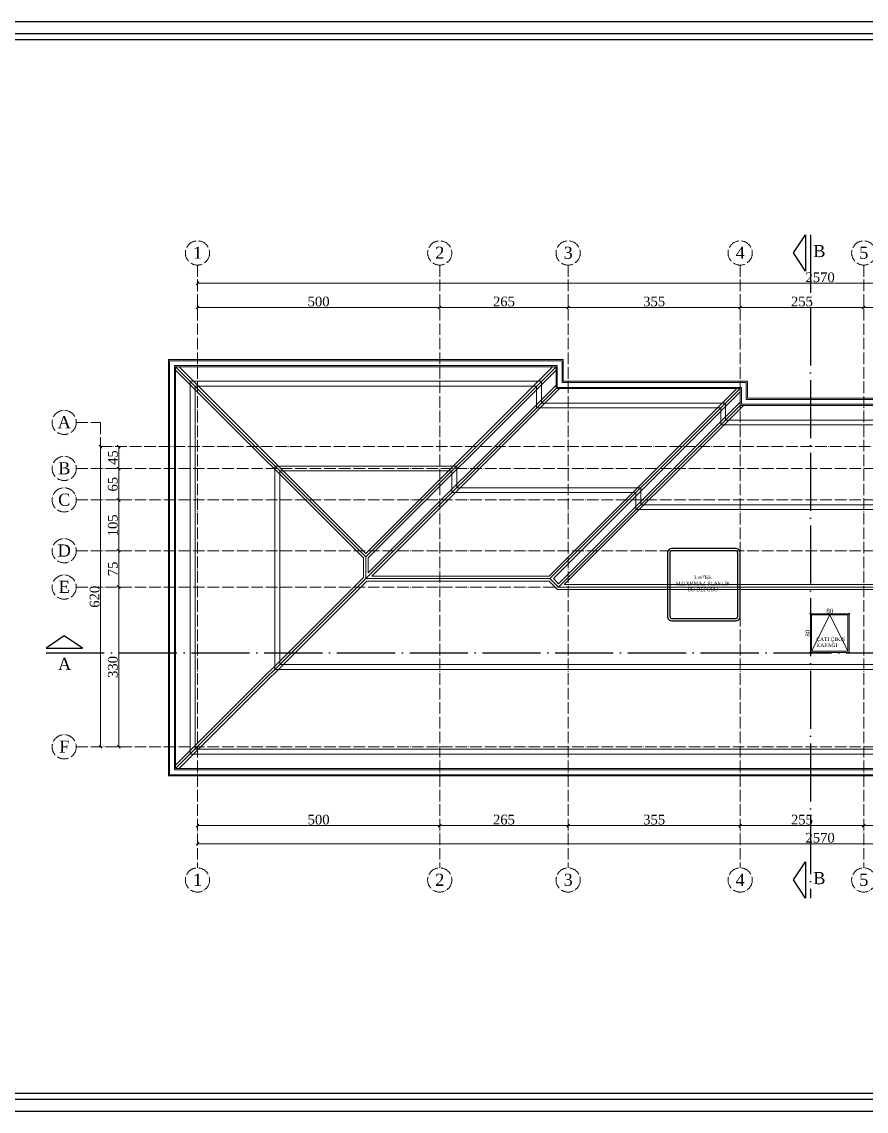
# Model space of a CAD drawing. Header units: centimetres. Extents: x -1107 to 35418, y 13584 to 18329.
# Drawn here: x 14940 to 16683, y 14837 to 17087 of the extents above; entities that cross this region are included whole.
import ezdxf

# ---------------------------------------------------------------- set-up
doc = ezdxf.new("R2010")
doc.units = ezdxf.units.CM
doc.linetypes.add('ACAD_ISO04W100', pattern=[30, 24, -3, 0, -3])
doc.layers.add('YLZ-AKS', color=7, linetype='ACAD_ISO04W100', lineweight=5, true_color=0x2e2f36)
for name, color, linetype, lineweight in [('YLZ-DUVAR', 151, 'Continuous', 20), ('YLZ-TEFRİŞ', 191, 'Continuous', 20), ('YLZ-ÇATI', 241, 'Continuous', 13), ('YLZ-ÖLÇÜ', 251, 'Continuous', 5)]:
    doc.layers.add(name, color=color, linetype=linetype, lineweight=lineweight)
for name, color, linetype in [('YLZ-Kesit Çizgisi', 10, 'Continuous'), ('YLZ-PAFTA', 165, 'Continuous'), ('YLZ-SU DEPOSU', 152, 'Continuous'), ('YLZ-YAZI', 113, 'Continuous')]:
    doc.layers.add(name, color=color, linetype=linetype)
doc.styles.add('ARIAL', font='times.ttf')
doc.dimstyles.new('YLZ - Dış Ölçü', dxfattribs={"dimscale": 2, "dimtxt": 10, "dimasz": 3, "dimexe": 1.25, "dimexo": 1, "dimgap": 1, "dimtad": 1, "dimdec": 1, "dimrnd": 0.5, "dimtxsty": 'ARIAL', "dimblk": 'OBLIQUE', "dimcen": 1, "dimclrd": 250, "dimclre": 250, "dimclrt": 150, "dimadec": 0, "dimazin": 0, "dimtfac": 1, "dimtdec": 1, "dimtmove": 1, "dimatfit": 3, "dimldrblk": 'OBLIQUE', "dimfxl": 5, "dimfxlon": 1, "dimarcsym": 0})
doc.dimstyles.new('YLZ - İç Ölçü', dxfattribs={"dimscale": 0.75, "dimtxt": 10, "dimasz": 3, "dimexe": 1.25, "dimexo": 1, "dimgap": 1, "dimtad": 1, "dimdec": 1, "dimrnd": 0.5, "dimtxsty": 'ARIAL', "dimblk": 'OBLIQUE', "dimcen": 1, "dimclrd": 256, "dimclre": 256, "dimclrt": 125, "dimadec": 0, "dimazin": 0, "dimtfac": 1, "dimtdec": 1, "dimtmove": 1, "dimatfit": 3, "dimldrblk": 'OBLIQUE', "dimfxl": 5, "dimfxlon": 1, "dimarcsym": 0})

# ---------------------------------------------------------------- blocks, each defined once
blk = doc.blocks.new('Aks')
at = {"layer": 'YLZ-AKS'}
for p, q in [((479610.8, 4514449.6), (479610.8, 4513204.6)), ((479875.8, 4514449.6), (479875.8, 4513204.6)), ((480230.8, 4514449.6), (480230.8, 4513204.6)), ((480485.8, 4514449.6), (480485.8, 4513204.6)), ((478860.8, 4513859.6), (481930.8, 4513859.6)), ((478860.8, 4513784.6), (481930.8, 4513784.6)), ((478860.8, 4513454.6), (481930.8, 4513454.6))]:
    blk.add_line(p, q, dxfattribs=at)
for points in [[(479110.8, 4514449.6), (479110.8, 4513204.6)], [(478860.8, 4514124.6), (478910.8, 4514124.6), (478910.8, 4514074.6), (481880.8, 4514074.6), (481880.8, 4514124.6), (481930.8, 4514124.6)], [(478860.8, 4514029.6), (481930.8, 4514029.6)], [(478860.8, 4513964.6), (481930.8, 4513964.6)]]:
    blk.add_lwpolyline(points, dxfattribs=at)
for centre in [(479110.8, 4514474.6), (479610.8, 4514474.6), (479875.8, 4514474.6), (480230.8, 4514474.6), (480485.8, 4514474.6), (478835.8, 4514124.6), (478835.8, 4514029.6), (478835.8, 4513964.6), (478835.8, 4513859.6), (478835.8, 4513784.6), (478835.8, 4513454.6), (479110.8, 4513179.6), (479610.8, 4513179.6), (479875.8, 4513179.6), (480230.8, 4513179.6), (480485.8, 4513179.6)]:
    blk.add_circle(centre, 25, dxfattribs=at)
at = {"layer": 'YLZ-Kesit Çizgisi', "linetype": 'ACAD_ISO04W100', "ltscale": 5}
for p, q in [((480375.8, 4514512.1), (480375.8, 4513142.1)), ((478798.3, 4513648.6), (481993.3, 4513648.6))]:
    blk.add_line(p, q, dxfattribs=at)
for points in [[(480365.8, 4514437.1), (480340.8, 4514474.6), (480365.8, 4514512.1), (480365.8, 4514437.1)], [(478873.3, 4513658.6), (478835.8, 4513683.6), (478798.3, 4513658.6), (478873.3, 4513658.6)], [(480365.8, 4513142.1), (480340.8, 4513179.6), (480365.8, 4513217.1), (480365.8, 4513142.1)]]:
    blk.add_lwpolyline(points, dxfattribs=at)
at = {"layer": 'YLZ-Kesit Çizgisi', "linetype": 'ACAD_ISO04W100', "ltscale": 5, "char_height": 25, "attachment_point": 1, "style": 'ARIAL'}
for s, insert in [('B', (480381.6, 4514491)), ('A', (478823, 4513638.4)), ('B', (480381.6, 4513196))]:
    blk.add_mtext_dynamic_manual_height_columns(s, width=209.742, gutter_width=12.5, heights=[104], dxfattribs=dict(at, insert=insert))
at = {"layer": 'YLZ-YAZI', "char_height": 25, "attachment_point": 1, "style": 'ARIAL'}
for s, insert in [('\\pxqc;1', (479095.1, 4514487.5)), ('\\pxqc;2', (479595.1, 4514487.5)), ('\\pxqc;3', (479860.1, 4514487.5)), ('\\pxqc;4', (480215.1, 4514487.5)), ('\\pxqc;5', (480470.1, 4514487.5)), ('\\pxqc;A', (478820.1, 4514137.5)), ('\\pxqc;B', (478820.1, 4514042.5)), ('\\pxqc;C', (478820.1, 4513977.5)), ('\\pxqc;D', (478820.1, 4513872.5)), ('\\pxqc;E', (478820.1, 4513797.5)), ('\\pxqc;F', (478820.1, 4513467.5)), ('\\pxqc;1', (479095.1, 4513192.5)), ('\\pxqc;2', (479595.1, 4513192.5)), ('\\pxqc;3', (479860.1, 4513192.5)), ('\\pxqc;4', (480215.1, 4513192.5)), ('\\pxqc;5', (480470.1, 4513192.5))]:
    blk.add_mtext_dynamic_manual_height_columns(s, width=31.519, gutter_width=12.5, heights=[8.55], dxfattribs=dict(at, insert=insert))
blk = doc.blocks.new('Çatı')
at = {"layer": 'YLZ-ÇATI'}
for p, q in [((16107.1, 19549.5), (16499.6, 19157)), ((16107.1, 19542.4), (16494.6, 19154.9)), ((16114.2, 19549.5), (16499.6, 19164)), ((16499.6, 19157), (16892.1, 19549.5)), ((16499.6, 19164), (16885.1, 19549.5)), ((16504.6, 19154.9), (16892.1, 19542.4)), ((16504.6, 19124), (16892.1, 19511.5)), ((16499.6, 19112), (16892.1, 19504.5)), ((16511.7, 19117), (16899.2, 19504.5)), ((16877.6, 19117), (17265.1, 19504.5)), ((16879.6, 19112), (17272.1, 19504.5)), ((16886.7, 19112), (17272.1, 19497.4)), ((16897.1, 19101.5), (17272.1, 19476.5)), ((16897.1, 19094.5), (17272.1, 19469.5)), ((16909.2, 19099.5), (17279.2, 19469.5)), ((16494.6, 19154.9), (16494.6, 19114)), ((16499.6, 19157), (16499.6, 19112)), ((16504.6, 19154.9), (16504.6, 19124)), ((16107.1, 18726.5), (16494.6, 19114)), ((16107.1, 18719.5), (16499.6, 19112)), ((16114.2, 18719.5), (16501.7, 19107)), ((16499.6, 19112), (16879.6, 19112)), ((16501.7, 19107), (16877.6, 19107)), ((16511.7, 19117), (16877.6, 19117)), ((16877.6, 19107), (16895.1, 19089.5)), ((16879.6, 19112), (16897.1, 19094.5)), ((16886.7, 19112), (16897.1, 19101.5)), ((17950.1, 19089.5), (16895.1, 19089.5)), ((17952.1, 19094.5), (16897.1, 19094.5)), ((17950.1, 19099.5), (16909.2, 19099.5))]:
    blk.add_line(p, q, dxfattribs=at)
for points in [[(17287.1, 19484.5), (17287.1, 19519.5), (16907.1, 19519.5), (16907.1, 19564.5), (16092.1, 19564.5), (16092.1, 18704.5), (18902.1, 18704.5), (18902.1, 19154.5), (18692.1, 19154.5), (18692.1, 19454.5), (18342.1, 19454.5), (18342.1, 19484.5)], [(17284.6, 19482), (17284.6, 19517), (16904.6, 19517), (16904.6, 19562), (16094.6, 19562), (16094.6, 18707), (18899.6, 18707), (18899.6, 19152), (18689.6, 19152), (18689.6, 19452), (18339.6, 19452), (18339.6, 19482)], [(17274.6, 19472), (17274.6, 19507), (16894.6, 19507), (16894.6, 19552), (16104.6, 19552), (16104.6, 18717), (18889.6, 18717), (18889.6, 19142), (18679.6, 19142), (18679.6, 19442), (18329.6, 19442), (18329.6, 19472)], [(17272.1, 19469.5), (17272.1, 19504.5), (16892.1, 19504.5), (16892.1, 19549.5), (16107.1, 19549.5), (16107.1, 18719.5), (18887.1, 18719.5), (18887.1, 19139.5), (18677.1, 19139.5), (18677.1, 19439.5), (18327.1, 19439.5), (18327.1, 19469.5)], [(17242.1, 19439.5), (17242.1, 19474.5), (16862.1, 19474.5), (16862.1, 19519.5), (16137.1, 19519.5), (16137.1, 18749.5), (18857.1, 18749.5), (18857.1, 19109.5), (18647.1, 19109.5), (18647.1, 19409.5), (18297.1, 19409.5), (18297.1, 19439.5)], [(17232.1, 19429.5), (17232.1, 19464.5), (16852.1, 19464.5), (16852.1, 19509.5), (16147.1, 19509.5), (16147.1, 18759.5), (18847.1, 18759.5), (18847.1, 19099.5), (18637.1, 19099.5), (18637.1, 19399.5), (18287.1, 19399.5), (18287.1, 19429.5)], [(17067.1, 19264.5), (17067.1, 19299.5), (16687.1, 19299.5), (16687.1, 19344.5), (16312.1, 19344.5), (16312.1, 18924.5), (18472.1, 18924.5), (18472.1, 19234.5), (18122.1, 19234.5), (18122.1, 19264.5)], [(17057.1, 19254.5), (17057.1, 19289.5), (16677.1, 19289.5), (16677.1, 19334.5), (16322.1, 19334.5), (16322.1, 18934.5), (18462.1, 18934.5), (18462.1, 19224.5), (18112.1, 19224.5), (18112.1, 19254.5)]]:
    blk.add_lwpolyline(points, close=True, dxfattribs=at)
blk = doc.blocks.new('_Oblique')
at = {"color": 0, "linetype": 'ByBlock', "lineweight": -2}
blk.add_line((-0.5, -0.5), (0.5, 0.5), dxfattribs=at)
blk = doc.blocks.new('*D5555')
at = {"layer": 'Defpoints', "color": 0, "transparency": 16777216}
for p in [(5217.7, 16209.4), (5217.7, 15589.4), (5217.7, 15589.4)]:
    blk.add_point(p, dxfattribs=at)
at = {"layer": 'YLZ-ÖLÇÜ', "color": 250, "lineweight": -2, "transparency": 16777216}
for p, q in [((5217.7, 16209.4), (5220.2, 16209.4)), ((5217.7, 16209.4), (5217.7, 15589.4)), ((5217.7, 15589.4), (5220.2, 15589.4))]:
    blk.add_line(p, q, dxfattribs=at)
at = {"layer": 'YLZ-ÖLÇÜ', "color": 250, "lineweight": -2, "transparency": 16777216, "xscale": 6, "yscale": 6, "zscale": 6}
for p, rotation in [((5217.7, 16209.4), 90), ((5217.7, 15589.4), 270)]:
    blk.add_blockref('_Oblique', p, dxfattribs=dict(at, rotation=rotation))
at = {"layer": 'YLZ-ÖLÇÜ', "color": 150, "transparency": 16777216, "insert": (5205.5, 15899.4), "char_height": 20, "attachment_point": 5, "rotation": 90, "style": 'ARIAL'}
blk.add_mtext('620', dxfattribs=at)
blk = doc.blocks.new('*D5556')
at = {"layer": 'Defpoints', "color": 0, "transparency": 16777216}
for p in [(5255.2, 15919.4), (5255.2, 15919.4), (5255.2, 15589.4)]:
    blk.add_point(p, dxfattribs=at)
at = {"layer": 'YLZ-ÖLÇÜ', "color": 250, "lineweight": -2, "transparency": 16777216}
for p, q in [((5255.2, 15919.4), (5257.7, 15919.4)), ((5255.2, 15589.4), (5255.2, 15919.4)), ((5255.2, 15589.4), (5257.7, 15589.4))]:
    blk.add_line(p, q, dxfattribs=at)
at = {"layer": 'YLZ-ÖLÇÜ', "color": 250, "lineweight": -2, "transparency": 16777216, "xscale": 6, "yscale": 6, "zscale": 6}
for p, rotation in [((5255.2, 15919.4), 90), ((5255.2, 15589.4), 270)]:
    blk.add_blockref('_Oblique', p, dxfattribs=dict(at, rotation=rotation))
at = {"layer": 'YLZ-ÖLÇÜ', "color": 150, "transparency": 16777216, "insert": (5243, 15754.4), "char_height": 20, "attachment_point": 5, "rotation": 90, "style": 'ARIAL'}
blk.add_mtext('330', dxfattribs=at)
blk = doc.blocks.new('*D5557')
at = {"layer": 'Defpoints', "color": 0, "transparency": 16777216}
for p in [(5417.7, 16496.9), (5917.7, 16496.9), (5917.7, 16496.9)]:
    blk.add_point(p, dxfattribs=at)
at = {"layer": 'YLZ-ÖLÇÜ', "color": 250, "lineweight": -2, "transparency": 16777216}
for p, q in [((5417.7, 16496.9), (5417.7, 16499.4)), ((5417.7, 16496.9), (5917.7, 16496.9)), ((5917.7, 16496.9), (5917.7, 16499.4))]:
    blk.add_line(p, q, dxfattribs=at)
at = {"layer": 'YLZ-ÖLÇÜ', "color": 250, "lineweight": -2, "transparency": 16777216, "xscale": 6, "yscale": 6, "zscale": 6, "rotation": 180}
blk.add_blockref('_Oblique', (5417.7, 16496.9), dxfattribs=at)
at = {"layer": 'YLZ-ÖLÇÜ', "color": 250, "lineweight": -2, "transparency": 16777216, "xscale": 6, "yscale": 6, "zscale": 6}
blk.add_blockref('_Oblique', (5917.7, 16496.9), dxfattribs=at)
at = {"layer": 'YLZ-ÖLÇÜ', "color": 150, "transparency": 16777216, "insert": (5667.7, 16509.1), "char_height": 20, "attachment_point": 5, "style": 'ARIAL'}
blk.add_mtext('500', dxfattribs=at)
blk = doc.blocks.new('*D5558')
at = {"layer": 'Defpoints', "color": 0, "transparency": 16777216}
for p in [(5917.7, 16496.9), (6182.7, 16496.9), (6182.7, 16496.9)]:
    blk.add_point(p, dxfattribs=at)
at = {"layer": 'YLZ-ÖLÇÜ', "color": 250, "lineweight": -2, "transparency": 16777216}
for p, q in [((5917.7, 16496.9), (5917.7, 16499.4)), ((5917.7, 16496.9), (6182.7, 16496.9)), ((6182.7, 16496.9), (6182.7, 16499.4))]:
    blk.add_line(p, q, dxfattribs=at)
at = {"layer": 'YLZ-ÖLÇÜ', "color": 250, "lineweight": -2, "transparency": 16777216, "xscale": 6, "yscale": 6, "zscale": 6, "rotation": 180}
blk.add_blockref('_Oblique', (5917.7, 16496.9), dxfattribs=at)
at = {"layer": 'YLZ-ÖLÇÜ', "color": 250, "lineweight": -2, "transparency": 16777216, "xscale": 6, "yscale": 6, "zscale": 6}
blk.add_blockref('_Oblique', (6182.7, 16496.9), dxfattribs=at)
at = {"layer": 'YLZ-ÖLÇÜ', "color": 150, "transparency": 16777216, "insert": (6050.2, 16509.1), "char_height": 20, "attachment_point": 5, "style": 'ARIAL'}
blk.add_mtext('265', dxfattribs=at)
blk = doc.blocks.new('*D5559')
at = {"layer": 'Defpoints', "color": 0, "transparency": 16777216}
for p in [(6182.7, 16496.9), (6537.7, 16496.9), (6537.7, 16496.9)]:
    blk.add_point(p, dxfattribs=at)
at = {"layer": 'YLZ-ÖLÇÜ', "color": 250, "lineweight": -2, "transparency": 16777216}
for p, q in [((6182.7, 16496.9), (6182.7, 16499.4)), ((6182.7, 16496.9), (6537.7, 16496.9)), ((6537.7, 16496.9), (6537.7, 16499.4))]:
    blk.add_line(p, q, dxfattribs=at)
at = {"layer": 'YLZ-ÖLÇÜ', "color": 250, "lineweight": -2, "transparency": 16777216, "xscale": 6, "yscale": 6, "zscale": 6, "rotation": 180}
blk.add_blockref('_Oblique', (6182.7, 16496.9), dxfattribs=at)
at = {"layer": 'YLZ-ÖLÇÜ', "color": 250, "lineweight": -2, "transparency": 16777216, "xscale": 6, "yscale": 6, "zscale": 6}
blk.add_blockref('_Oblique', (6537.7, 16496.9), dxfattribs=at)
at = {"layer": 'YLZ-ÖLÇÜ', "color": 150, "transparency": 16777216, "insert": (6360.2, 16509.1), "char_height": 20, "attachment_point": 5, "style": 'ARIAL'}
blk.add_mtext('355', dxfattribs=at)
blk = doc.blocks.new('*D5560')
at = {"layer": 'Defpoints', "color": 0, "transparency": 16777216}
for p in [(6537.7, 16496.9), (6792.7, 16496.9), (6792.7, 16496.9)]:
    blk.add_point(p, dxfattribs=at)
at = {"layer": 'YLZ-ÖLÇÜ', "color": 250, "lineweight": -2, "transparency": 16777216}
for p, q in [((6537.7, 16496.9), (6537.7, 16499.4)), ((6537.7, 16496.9), (6792.7, 16496.9)), ((6792.7, 16496.9), (6792.7, 16499.4))]:
    blk.add_line(p, q, dxfattribs=at)
at = {"layer": 'YLZ-ÖLÇÜ', "color": 250, "lineweight": -2, "transparency": 16777216, "xscale": 6, "yscale": 6, "zscale": 6, "rotation": 180}
blk.add_blockref('_Oblique', (6537.7, 16496.9), dxfattribs=at)
at = {"layer": 'YLZ-ÖLÇÜ', "color": 250, "lineweight": -2, "transparency": 16777216, "xscale": 6, "yscale": 6, "zscale": 6}
blk.add_blockref('_Oblique', (6792.7, 16496.9), dxfattribs=at)
at = {"layer": 'YLZ-ÖLÇÜ', "color": 150, "transparency": 16777216, "insert": (6665.2, 16509.1), "char_height": 20, "attachment_point": 5, "style": 'ARIAL'}
blk.add_mtext('255', dxfattribs=at)
blk = doc.blocks.new('*D5561')
at = {"layer": 'Defpoints', "color": 0, "transparency": 16777216}
for p in [(6792.7, 16496.9), (7342.7, 16496.9), (7342.7, 16496.9)]:
    blk.add_point(p, dxfattribs=at)
at = {"layer": 'YLZ-ÖLÇÜ', "color": 250, "lineweight": -2, "transparency": 16777216}
for p, q in [((6792.7, 16496.9), (6792.7, 16499.4)), ((6792.7, 16496.9), (7342.7, 16496.9)), ((7342.7, 16496.9), (7342.7, 16499.4))]:
    blk.add_line(p, q, dxfattribs=at)
at = {"layer": 'YLZ-ÖLÇÜ', "color": 250, "lineweight": -2, "transparency": 16777216, "xscale": 6, "yscale": 6, "zscale": 6, "rotation": 180}
blk.add_blockref('_Oblique', (6792.7, 16496.9), dxfattribs=at)
at = {"layer": 'YLZ-ÖLÇÜ', "color": 250, "lineweight": -2, "transparency": 16777216, "xscale": 6, "yscale": 6, "zscale": 6}
blk.add_blockref('_Oblique', (7342.7, 16496.9), dxfattribs=at)
at = {"layer": 'YLZ-ÖLÇÜ', "color": 150, "transparency": 16777216, "insert": (7067.7, 16509.1), "char_height": 20, "attachment_point": 5, "style": 'ARIAL'}
blk.add_mtext('550', dxfattribs=at)
blk = doc.blocks.new('*D5563')
at = {"layer": 'Defpoints', "color": 0, "transparency": 16777216}
for p in [(6792.7, 15426.9), (6792.7, 15426.9), (7342.7, 15426.9)]:
    blk.add_point(p, dxfattribs=at)
at = {"layer": 'YLZ-ÖLÇÜ', "color": 250, "lineweight": -2, "transparency": 16777216}
for p, q in [((6792.7, 15426.9), (6792.7, 15429.4)), ((7342.7, 15426.9), (6792.7, 15426.9)), ((7342.7, 15426.9), (7342.7, 15429.4))]:
    blk.add_line(p, q, dxfattribs=at)
at = {"layer": 'YLZ-ÖLÇÜ', "color": 250, "lineweight": -2, "transparency": 16777216, "xscale": 6, "yscale": 6, "zscale": 6, "rotation": 180}
blk.add_blockref('_Oblique', (6792.7, 15426.9), dxfattribs=at)
at = {"layer": 'YLZ-ÖLÇÜ', "color": 250, "lineweight": -2, "transparency": 16777216, "xscale": 6, "yscale": 6, "zscale": 6}
blk.add_blockref('_Oblique', (7342.7, 15426.9), dxfattribs=at)
at = {"layer": 'YLZ-ÖLÇÜ', "color": 150, "transparency": 16777216, "insert": (7067.7, 15439.1), "char_height": 20, "attachment_point": 5, "style": 'ARIAL'}
blk.add_mtext('550', dxfattribs=at)
blk = doc.blocks.new('*D5564')
at = {"layer": 'Defpoints', "color": 0, "transparency": 16777216}
for p in [(6537.7, 15426.9), (6537.7, 15426.9), (6792.7, 15426.9)]:
    blk.add_point(p, dxfattribs=at)
at = {"layer": 'YLZ-ÖLÇÜ', "color": 250, "lineweight": -2, "transparency": 16777216}
for p, q in [((6537.7, 15426.9), (6537.7, 15429.4)), ((6792.7, 15426.9), (6537.7, 15426.9)), ((6792.7, 15426.9), (6792.7, 15429.4))]:
    blk.add_line(p, q, dxfattribs=at)
at = {"layer": 'YLZ-ÖLÇÜ', "color": 250, "lineweight": -2, "transparency": 16777216, "xscale": 6, "yscale": 6, "zscale": 6, "rotation": 180}
blk.add_blockref('_Oblique', (6537.7, 15426.9), dxfattribs=at)
at = {"layer": 'YLZ-ÖLÇÜ', "color": 250, "lineweight": -2, "transparency": 16777216, "xscale": 6, "yscale": 6, "zscale": 6}
blk.add_blockref('_Oblique', (6792.7, 15426.9), dxfattribs=at)
at = {"layer": 'YLZ-ÖLÇÜ', "color": 150, "transparency": 16777216, "insert": (6665.2, 15439.1), "char_height": 20, "attachment_point": 5, "style": 'ARIAL'}
blk.add_mtext('255', dxfattribs=at)
blk = doc.blocks.new('*D5565')
at = {"layer": 'Defpoints', "color": 0, "transparency": 16777216}
for p in [(6182.7, 15426.9), (6182.7, 15426.9), (6537.7, 15426.9)]:
    blk.add_point(p, dxfattribs=at)
at = {"layer": 'YLZ-ÖLÇÜ', "color": 250, "lineweight": -2, "transparency": 16777216}
for p, q in [((6182.7, 15426.9), (6182.7, 15429.4)), ((6537.7, 15426.9), (6182.7, 15426.9)), ((6537.7, 15426.9), (6537.7, 15429.4))]:
    blk.add_line(p, q, dxfattribs=at)
at = {"layer": 'YLZ-ÖLÇÜ', "color": 250, "lineweight": -2, "transparency": 16777216, "xscale": 6, "yscale": 6, "zscale": 6, "rotation": 180}
blk.add_blockref('_Oblique', (6182.7, 15426.9), dxfattribs=at)
at = {"layer": 'YLZ-ÖLÇÜ', "color": 250, "lineweight": -2, "transparency": 16777216, "xscale": 6, "yscale": 6, "zscale": 6}
blk.add_blockref('_Oblique', (6537.7, 15426.9), dxfattribs=at)
at = {"layer": 'YLZ-ÖLÇÜ', "color": 150, "transparency": 16777216, "insert": (6360.2, 15439.1), "char_height": 20, "attachment_point": 5, "style": 'ARIAL'}
blk.add_mtext('355', dxfattribs=at)
blk = doc.blocks.new('*D5566')
at = {"layer": 'Defpoints', "color": 0, "transparency": 16777216}
for p in [(5917.7, 15426.9), (5917.7, 15426.9), (6182.7, 15426.9)]:
    blk.add_point(p, dxfattribs=at)
at = {"layer": 'YLZ-ÖLÇÜ', "color": 250, "lineweight": -2, "transparency": 16777216}
for p, q in [((5917.7, 15426.9), (5917.7, 15429.4)), ((6182.7, 15426.9), (5917.7, 15426.9)), ((6182.7, 15426.9), (6182.7, 15429.4))]:
    blk.add_line(p, q, dxfattribs=at)
at = {"layer": 'YLZ-ÖLÇÜ', "color": 250, "lineweight": -2, "transparency": 16777216, "xscale": 6, "yscale": 6, "zscale": 6, "rotation": 180}
blk.add_blockref('_Oblique', (5917.7, 15426.9), dxfattribs=at)
at = {"layer": 'YLZ-ÖLÇÜ', "color": 250, "lineweight": -2, "transparency": 16777216, "xscale": 6, "yscale": 6, "zscale": 6}
blk.add_blockref('_Oblique', (6182.7, 15426.9), dxfattribs=at)
at = {"layer": 'YLZ-ÖLÇÜ', "color": 150, "transparency": 16777216, "insert": (6050.2, 15439.1), "char_height": 20, "attachment_point": 5, "style": 'ARIAL'}
blk.add_mtext('265', dxfattribs=at)
blk = doc.blocks.new('*D5567')
at = {"layer": 'Defpoints', "color": 0, "transparency": 16777216}
for p in [(5417.7, 15426.9), (5417.7, 15426.9), (5917.7, 15426.9)]:
    blk.add_point(p, dxfattribs=at)
at = {"layer": 'YLZ-ÖLÇÜ', "color": 250, "lineweight": -2, "transparency": 16777216}
for p, q in [((5417.7, 15426.9), (5417.7, 15429.4)), ((5917.7, 15426.9), (5417.7, 15426.9)), ((5917.7, 15426.9), (5917.7, 15429.4))]:
    blk.add_line(p, q, dxfattribs=at)
at = {"layer": 'YLZ-ÖLÇÜ', "color": 250, "lineweight": -2, "transparency": 16777216, "xscale": 6, "yscale": 6, "zscale": 6, "rotation": 180}
blk.add_blockref('_Oblique', (5417.7, 15426.9), dxfattribs=at)
at = {"layer": 'YLZ-ÖLÇÜ', "color": 250, "lineweight": -2, "transparency": 16777216, "xscale": 6, "yscale": 6, "zscale": 6}
blk.add_blockref('_Oblique', (5917.7, 15426.9), dxfattribs=at)
at = {"layer": 'YLZ-ÖLÇÜ', "color": 150, "transparency": 16777216, "insert": (5667.7, 15439.1), "char_height": 20, "attachment_point": 5, "style": 'ARIAL'}
blk.add_mtext('500', dxfattribs=at)
blk = doc.blocks.new('*D5568')
at = {"layer": 'Defpoints', "color": 0, "transparency": 16777216}
for p in [(5255.2, 15994.4), (5255.2, 15994.4), (5255.2, 15919.4)]:
    blk.add_point(p, dxfattribs=at)
at = {"layer": 'YLZ-ÖLÇÜ', "color": 250, "lineweight": -2, "transparency": 16777216}
for p, q in [((5255.2, 15994.4), (5257.7, 15994.4)), ((5255.2, 15919.4), (5255.2, 15994.4)), ((5255.2, 15919.4), (5257.7, 15919.4))]:
    blk.add_line(p, q, dxfattribs=at)
at = {"layer": 'YLZ-ÖLÇÜ', "color": 250, "lineweight": -2, "transparency": 16777216, "xscale": 6, "yscale": 6, "zscale": 6}
for p, rotation in [((5255.2, 15994.4), 90), ((5255.2, 15919.4), 270)]:
    blk.add_blockref('_Oblique', p, dxfattribs=dict(at, rotation=rotation))
at = {"layer": 'YLZ-ÖLÇÜ', "color": 150, "transparency": 16777216, "insert": (5243, 15956.9), "char_height": 20, "attachment_point": 5, "rotation": 90, "style": 'ARIAL'}
blk.add_mtext('75', dxfattribs=at)
blk = doc.blocks.new('*D5569')
at = {"layer": 'Defpoints', "color": 0, "transparency": 16777216}
for p in [(5255.2, 16099.4), (5255.2, 16099.4), (5255.2, 15994.4)]:
    blk.add_point(p, dxfattribs=at)
at = {"layer": 'YLZ-ÖLÇÜ', "color": 250, "lineweight": -2, "transparency": 16777216}
for p, q in [((5255.2, 16099.4), (5257.7, 16099.4)), ((5255.2, 15994.4), (5255.2, 16099.4)), ((5255.2, 15994.4), (5257.7, 15994.4))]:
    blk.add_line(p, q, dxfattribs=at)
at = {"layer": 'YLZ-ÖLÇÜ', "color": 250, "lineweight": -2, "transparency": 16777216, "xscale": 6, "yscale": 6, "zscale": 6}
for p, rotation in [((5255.2, 16099.4), 90), ((5255.2, 15994.4), 270)]:
    blk.add_blockref('_Oblique', p, dxfattribs=dict(at, rotation=rotation))
at = {"layer": 'YLZ-ÖLÇÜ', "color": 150, "transparency": 16777216, "insert": (5243, 16046.9), "char_height": 20, "attachment_point": 5, "rotation": 90, "style": 'ARIAL'}
blk.add_mtext('105', dxfattribs=at)
blk = doc.blocks.new('*D5570')
at = {"layer": 'Defpoints', "color": 0, "transparency": 16777216}
for p in [(5255.2, 16164.4), (5255.2, 16164.4), (5255.2, 16099.4)]:
    blk.add_point(p, dxfattribs=at)
at = {"layer": 'YLZ-ÖLÇÜ', "color": 250, "lineweight": -2, "transparency": 16777216}
for p, q in [((5255.2, 16164.4), (5257.7, 16164.4)), ((5255.2, 16099.4), (5255.2, 16164.4)), ((5255.2, 16099.4), (5257.7, 16099.4))]:
    blk.add_line(p, q, dxfattribs=at)
at = {"layer": 'YLZ-ÖLÇÜ', "color": 250, "lineweight": -2, "transparency": 16777216, "xscale": 6, "yscale": 6, "zscale": 6}
for p, rotation in [((5255.2, 16164.4), 90), ((5255.2, 16099.4), 270)]:
    blk.add_blockref('_Oblique', p, dxfattribs=dict(at, rotation=rotation))
at = {"layer": 'YLZ-ÖLÇÜ', "color": 150, "transparency": 16777216, "insert": (5243, 16131.9), "char_height": 20, "attachment_point": 5, "rotation": 90, "style": 'ARIAL'}
blk.add_mtext('65', dxfattribs=at)
blk = doc.blocks.new('*D5571')
at = {"layer": 'Defpoints', "color": 0, "transparency": 16777216}
for p in [(5255.2, 16209.4), (5255.2, 16209.4), (5255.2, 16164.4)]:
    blk.add_point(p, dxfattribs=at)
at = {"layer": 'YLZ-ÖLÇÜ', "color": 250, "lineweight": -2, "transparency": 16777216}
for p, q in [((5255.2, 16209.4), (5257.7, 16209.4)), ((5255.2, 16164.4), (5255.2, 16209.4)), ((5255.2, 16164.4), (5257.7, 16164.4))]:
    blk.add_line(p, q, dxfattribs=at)
at = {"layer": 'YLZ-ÖLÇÜ', "color": 250, "lineweight": -2, "transparency": 16777216, "xscale": 6, "yscale": 6, "zscale": 6}
for p, rotation in [((5255.2, 16209.4), 90), ((5255.2, 16164.4), 270)]:
    blk.add_blockref('_Oblique', p, dxfattribs=dict(at, rotation=rotation))
at = {"layer": 'YLZ-ÖLÇÜ', "color": 150, "transparency": 16777216, "insert": (5243, 16186.9), "char_height": 20, "attachment_point": 5, "rotation": 90, "style": 'ARIAL'}
blk.add_mtext('45', dxfattribs=at)
blk = doc.blocks.new('*D5578')
at = {"layer": 'Defpoints', "color": 0, "transparency": 16777216}
for p in [(5417.7, 15389.4), (7987.7, 15389.4), (7987.7, 15389.4)]:
    blk.add_point(p, dxfattribs=at)
at = {"layer": 'YLZ-ÖLÇÜ', "color": 250, "lineweight": -2, "transparency": 16777216}
for p, q in [((5417.7, 15389.4), (5417.7, 15391.9)), ((7987.7, 15389.4), (7987.7, 15391.9)), ((5417.7, 15389.4), (7987.7, 15389.4))]:
    blk.add_line(p, q, dxfattribs=at)
at = {"layer": 'YLZ-ÖLÇÜ', "color": 250, "lineweight": -2, "transparency": 16777216, "xscale": 6, "yscale": 6, "zscale": 6, "rotation": 180}
blk.add_blockref('_Oblique', (5417.7, 15389.4), dxfattribs=at)
at = {"layer": 'YLZ-ÖLÇÜ', "color": 250, "lineweight": -2, "transparency": 16777216, "xscale": 6, "yscale": 6, "zscale": 6}
blk.add_blockref('_Oblique', (7987.7, 15389.4), dxfattribs=at)
at = {"layer": 'YLZ-ÖLÇÜ', "color": 150, "transparency": 16777216, "insert": (6702.7, 15401.6), "char_height": 20, "attachment_point": 5, "style": 'ARIAL'}
blk.add_mtext('2570', dxfattribs=at)
blk = doc.blocks.new('*D5580')
at = {"layer": 'Defpoints', "color": 0, "transparency": 16777216}
for p in [(5417.7, 16546.9), (7987.7, 16546.9), (7987.7, 16546.9)]:
    blk.add_point(p, dxfattribs=at)
at = {"layer": 'YLZ-ÖLÇÜ', "color": 250, "lineweight": -2, "transparency": 16777216}
for p, q in [((5417.7, 16546.9), (5417.7, 16549.4)), ((5417.7, 16546.9), (7987.7, 16546.9)), ((7987.7, 16546.9), (7987.7, 16549.4))]:
    blk.add_line(p, q, dxfattribs=at)
at = {"layer": 'YLZ-ÖLÇÜ', "color": 250, "lineweight": -2, "transparency": 16777216, "xscale": 6, "yscale": 6, "zscale": 6, "rotation": 180}
blk.add_blockref('_Oblique', (5417.7, 16546.9), dxfattribs=at)
at = {"layer": 'YLZ-ÖLÇÜ', "color": 250, "lineweight": -2, "transparency": 16777216, "xscale": 6, "yscale": 6, "zscale": 6}
blk.add_blockref('_Oblique', (7987.7, 16546.9), dxfattribs=at)
at = {"layer": 'YLZ-ÖLÇÜ', "color": 150, "transparency": 16777216, "insert": (6702.7, 16559.1), "char_height": 20, "attachment_point": 5, "style": 'ARIAL'}
blk.add_mtext('2570', dxfattribs=at)
blk = doc.blocks.new('*D5581')
at = {"layer": 'Defpoints', "color": 0, "transparency": 16777216}
for p in [(16567.7, 15864.4), (16567.7, 15784.4), (16567.7, 15784.4)]:
    blk.add_point(p, dxfattribs=at)
at = {"layer": 'YLZ-ÖLÇÜ', "color": 251, "lineweight": -2, "transparency": 16777216}
for p, q in [((16567.7, 15864.4), (16568.6, 15864.4)), ((16567.7, 15864.4), (16567.7, 15784.4)), ((16567.7, 15784.4), (16568.6, 15784.4))]:
    blk.add_line(p, q, dxfattribs=at)
at = {"layer": 'YLZ-ÖLÇÜ', "color": 251, "lineweight": -2, "transparency": 16777216, "xscale": 2.25, "yscale": 2.25, "zscale": 2.25}
for p, rotation in [((16567.7, 15864.4), 90), ((16567.7, 15784.4), 270)]:
    blk.add_blockref('_Oblique', p, dxfattribs=dict(at, rotation=rotation))
at = {"layer": 'YLZ-ÖLÇÜ', "color": 125, "transparency": 16777216, "insert": (16562.2, 15824.4), "char_height": 7.5, "attachment_point": 5, "rotation": 90, "style": 'ARIAL'}
blk.add_mtext('{\\H1.25x;80}', dxfattribs=at)
blk = doc.blocks.new('*D5582')
at = {"layer": 'Defpoints', "color": 0, "transparency": 16777216}
for p in [(16567.7, 15864.4), (16647.7, 15864.4), (16647.7, 15864.4)]:
    blk.add_point(p, dxfattribs=at)
at = {"layer": 'YLZ-ÖLÇÜ', "color": 251, "lineweight": -2, "transparency": 16777216}
for p, q in [((16567.7, 15864.4), (16567.7, 15865.4)), ((16567.7, 15864.4), (16647.7, 15864.4)), ((16647.7, 15864.4), (16647.7, 15865.4))]:
    blk.add_line(p, q, dxfattribs=at)
at = {"layer": 'YLZ-ÖLÇÜ', "color": 251, "lineweight": -2, "transparency": 16777216, "xscale": 2.25, "yscale": 2.25, "zscale": 2.25, "rotation": 180}
blk.add_blockref('_Oblique', (16567.7, 15864.4), dxfattribs=at)
at = {"layer": 'YLZ-ÖLÇÜ', "color": 251, "lineweight": -2, "transparency": 16777216, "xscale": 2.25, "yscale": 2.25, "zscale": 2.25}
blk.add_blockref('_Oblique', (16647.7, 15864.4), dxfattribs=at)
at = {"layer": 'YLZ-ÖLÇÜ', "color": 125, "transparency": 16777216, "insert": (16607.7, 15870), "char_height": 7.5, "attachment_point": 5, "style": 'ARIAL'}
blk.add_mtext('{\\H1.25x;80}', dxfattribs=at)
blk = doc.blocks.new('Dış Ölçü')
at = {"layer": 'YLZ-ÖLÇÜ'}
for p1, p2, picture, middle in [((5417.71, 16546.94), (7987.71, 16546.94), '*D5580', (6702.71, 16559.14)), ((5417.71, 16496.94), (5917.71, 16496.94), '*D5557', (5667.71, 16509.11)), ((5217.71, 16209.44), (5217.71, 15589.44), '*D5555', (5205.54, 15899.44)), ((5255.21, 15589.44), (5255.21, 15919.44), '*D5556', (5243.04, 15754.44)), ((5417.71, 15389.44), (7987.71, 15389.44), '*D5578', (6702.71, 15401.64))]:
    dim = blk.add_aligned_dim(p1=p1, p2=p2, distance=0, dimstyle='YLZ - Dış Ölçü', dxfattribs=at)
    dim.commit()
    dim.dimension.update_dxf_attribs({"geometry": picture, "text_midpoint": middle})
for base, p1, p2, angle, picture, middle in [((6182.71, 16496.94), (5917.71, 16496.94), (6182.71, 16496.94), 180, '*D5558', (6050.21, 16509.11)), ((6537.71, 16496.94), (6182.71, 16496.94), (6537.71, 16496.94), 180, '*D5559', (6360.21, 16509.11)), ((6792.71, 16496.94), (6537.71, 16496.94), (6792.71, 16496.94), 180, '*D5560', (6665.21, 16509.11)), ((7342.71, 16496.94), (6792.71, 16496.94), (7342.71, 16496.94), 180, '*D5561', (7067.71, 16509.11)), ((5255.21, 16209.44), (5255.21, 16164.44), (5255.21, 16209.44), 270, '*D5571', (5243.04, 16186.94)), ((5255.21, 16164.44), (5255.21, 16099.44), (5255.21, 16164.44), 270, '*D5570', (5243.04, 16131.94)), ((5255.21, 16099.44), (5255.21, 15994.44), (5255.21, 16099.44), 270, '*D5569', (5243.04, 16046.94)), ((5255.21, 15994.44), (5255.21, 15919.44), (5255.21, 15994.44), 270, '*D5568', (5243.01, 15956.94))]:
    dim = blk.add_linear_dim(base=base, p1=p1, p2=p2, angle=angle, dimstyle='YLZ - Dış Ölçü', dxfattribs=at)
    dim.commit()
    dim.dimension.update_dxf_attribs({"geometry": picture, "text_midpoint": middle})
for base, p1, p2, picture, middle in [((5417.71, 15426.94), (5917.71, 15426.94), (5417.71, 15426.94), '*D5567', (5667.71, 15439.11)), ((5917.71, 15426.94), (6182.71, 15426.94), (5917.71, 15426.94), '*D5566', (6050.21, 15439.11)), ((6182.71, 15426.94), (6537.71, 15426.94), (6182.71, 15426.94), '*D5565', (6360.21, 15439.11)), ((6537.71, 15426.94), (6792.71, 15426.94), (6537.71, 15426.94), '*D5564', (6665.21, 15439.11)), ((6792.71, 15426.94), (7342.71, 15426.94), (6792.71, 15426.94), '*D5563', (7067.71, 15439.11))]:
    dim = blk.add_linear_dim(base=base, p1=p1, p2=p2, dimstyle='YLZ - Dış Ölçü', dxfattribs=at)
    dim.commit()
    dim.dimension.update_dxf_attribs({"geometry": picture, "text_midpoint": middle})

msp = doc.modelspace()

# ---------------------------------------------------------------- linework, layer by layer
at = {"layer": 'YLZ-PAFTA'}
for points in [[(4942.71, 14836.94), (18347.71, 14836.94), (18347.71, 17086.94), (4942.71, 17086.94)], [(4967.71, 14861.94), (18322.71, 14861.94), (18322.71, 17061.94), (4967.71, 17061.94)], [(4980.21, 14874.44), (18310.21, 14874.44), (18310.21, 17049.44), (4980.21, 17049.44)]]:
    msp.add_lwpolyline(points, close=True, dxfattribs=at)
at = {"layer": 'YLZ-SU DEPOSU'}
for points in [[(16282.71, 15849.44), (16412.71, 15849.44, 0.4142136), (16422.71, 15859.44), (16422.71, 15989.44, 0.4142136), (16412.71, 15999.44), (16282.71, 15999.44, 0.4142136), (16272.71, 15989.44), (16272.71, 15859.44, 0.4142136)], [(16282.71, 15854.44), (16412.71, 15854.44, 0.4142136), (16417.71, 15859.44), (16417.71, 15989.44, 0.4142136), (16412.71, 15994.44), (16282.71, 15994.44, 0.4142136), (16277.71, 15989.44), (16277.71, 15859.44, 0.4142136)]]:
    msp.add_lwpolyline(points, format="xyb", close=True, dxfattribs=at)
at = {"layer": 'YLZ-TEFRİŞ', "ltscale": 0.25}
for points in [[(16567.71, 15784.44), (16647.71, 15784.44), (16647.71, 15864.44), (16567.71, 15864.44)], [(16570.21, 15786.94), (16645.21, 15786.94), (16645.21, 15861.94), (16570.21, 15861.94)]]:
    msp.add_lwpolyline(points, close=True, dxfattribs=at)
msp.add_lwpolyline([(16570.21, 15786.94), (16607.71, 15861.94), (16645.21, 15786.94)], dxfattribs=at)

# ---------------------------------------------------------------- block references
at = {"layer": 'YLZ-DUVAR'}
msp.add_blockref('Çatı', (-849.41, -3175.04), dxfattribs=at)
at = {"layer": 'YLZ-TEFRİŞ'}
msp.add_blockref('Aks', (-463808.07, -4497865.12), dxfattribs=at)
at = {"layer": 'YLZ-ÖLÇÜ'}
msp.add_blockref('Dış Ölçü', (9885, 0), dxfattribs=at)

# ---------------------------------------------------------------- texts
at = {"layer": 'YLZ-YAZI', "char_height": 7.5, "style": 'ARIAL'}
for s, width, heights, insert, attachment_point in [("\\pxqc;3 m³'lük \\PSIZDIRMAZ PLASTİK \\PSU DEPOSU", 183.7511, [62.54], (16253.76, 15943.37), 1), ('ÇATI ÇIKIŞ \\PKAPAĞI', 485.4813, [0], (16579.78, 15795.62), 7)]:
    msp.add_mtext_dynamic_manual_height_columns(s, width=width, gutter_width=12.5, heights=heights, dxfattribs=dict(at, insert=insert, attachment_point=attachment_point))

# ---------------------------------------------------------------- dimensions: what is measured, and where the dimension line sits
at = {"layer": 'YLZ-ÖLÇÜ'}
for p2, picture, middle in [((16567.71, 15784.44), '*D5581', (16562.19, 15824.44)), ((16647.71, 15864.44), '*D5582', (16607.71, 15869.95))]:
    dim = msp.add_aligned_dim(p1=(16567.71, 15864.44), p2=p2, distance=0, text='{\\H1.25x;<>}', dimstyle='YLZ - İç Ölçü', dxfattribs=at)
    dim.commit()
    dim.dimension.update_dxf_attribs({"geometry": picture, "text_midpoint": middle})

doc.saveas('drawing.dxf')
